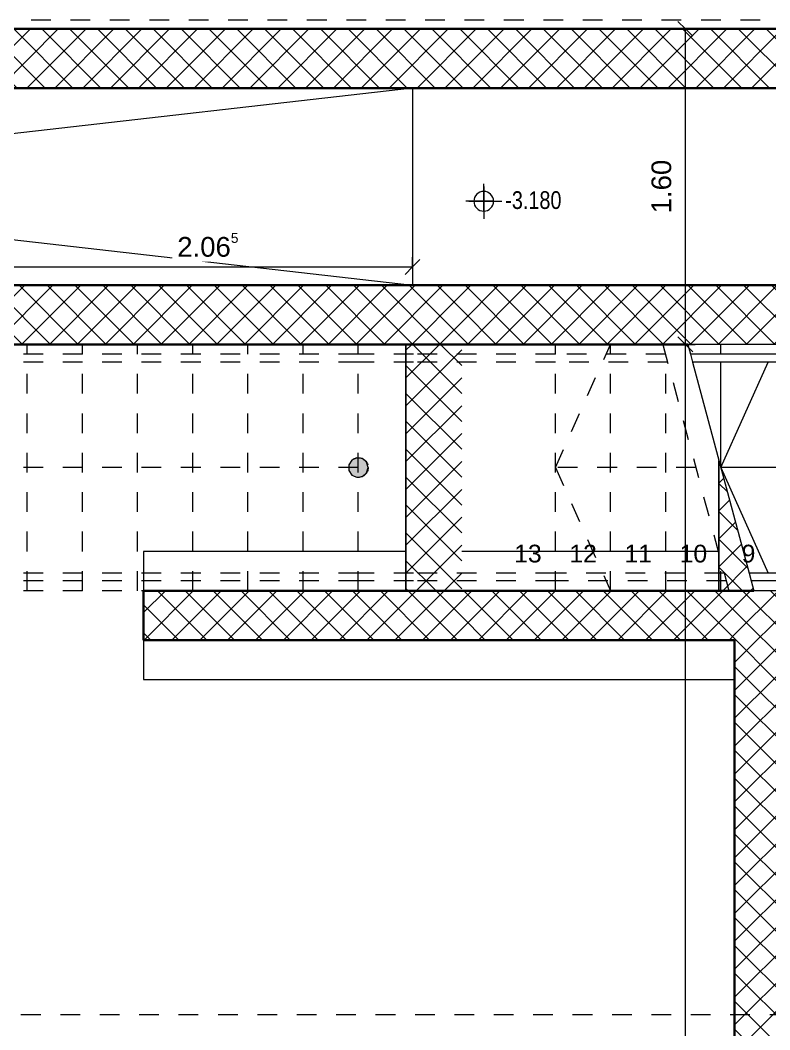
# Model space of a CAD drawing. Header units: metres. Extents: x -85.4 to -16.9, y -4 to 38.1.
# Drawn here: x -66.63 to -62.83, y 26.33 to 31.45 of the extents above; entities that cross this region are included whole.
import ezdxf

# ---------------------------------------------------------------- set-up
doc = ezdxf.new("R2010")
doc.units = ezdxf.units.M
for name, pattern in [('_Strichliert - Fein_', [0.15, 0.1, -0.05]), ('_Strichpunkt - Fein', [0.2, 0.1, -0.05, 0, -0.05]), ('_Verdeckte Linien_', [0.15, 0.1, -0.05]), ('Strichpunkt - Fein', [0.2, 0.1, -0.05, 0, -0.05])]:
    doc.linetypes.add(name, pattern=pattern)
for name, color, linetype, lineweight in [('A-____-____-DIMS', 7, 'Continuous', 5), ('A-____-____-DIMS-50', 7, 'Continuous', 5), ('A-DETL-GENF-OTLN', 7, 'Continuous', 9), ('A-FLOR-____-OTLN', 7, 'Continuous', 9), ('A-FLOR-HRAL-MBND', 7, '_Verdeckte Linien_', 9), ('A-FLOR-HRAL-OTLN', 7, 'Continuous', 9), ('A-WALL-____-MCUT', 7, 'Continuous', 35), ('A-WALL-____-PATT', 7, 'Continuous', 35), ('G-____-____-DIMS', 7, 'Continuous', 5), ('S-STRS-____-MBND', 7, '_Strichpunkt - Fein', 9), ('S-STRS-____-MCUT', 7, 'Continuous', 25), ('S-STRS-____-OTLN', 7, 'Continuous', 9)]:
    doc.layers.add(name, color=color, linetype=linetype, lineweight=lineweight)
doc.layers.add('A-DETL-____-OTLN', color=5, linetype='Continuous', lineweight=9, true_color=0x0000ff)
doc.styles.add('Arial', font='arial.ttf', dxfattribs={"height": 0.09})
doc.styles.add('Arial_2', font='arial.ttf', dxfattribs={"height": 0.1})
doc.styles.add('Arial_5', font='arial.ttf', dxfattribs={"width": 0.8, "height": 0.09})
doc.dimstyles.new('SUB_Rohbau_fein', dxfattribs={"dimscale": 0.3048, "dimtxt": 0.102026, "dimasz": 0.246063, "dimexe": 0.164042, "dimexo": 0.0625, "dimgap": 0.123031, "dimtad": 1, "dimrnd": 0.005, "dimzin": 0, "dimdsep": 46, "dimtxsty": 'Arial_2', "dimblk1": 'OBLIQUE', "dimblk2": 'OBLIQUE', "dimsah": 1, "dimcen": 0.09, "dimazin": 0, "dimtfac": 1, "dimtdec": 4, "dimtix": 1, "dimtmove": 0, "dimatfit": 3, "dimfxl": 0.164042, "dimfxlon": 1, "dimtvp": 1, "dimtfill": 1, "dimtolj": 1, "dimtzin": 0, "dimarcsym": 2})
pattern_1 = [(45, (-1.5, -0.67223), (-0.07071068, 0.07071068), []), (135, (-1.5, -0.67223), (-0.07071068, -0.07071068), [])]

# ---------------------------------------------------------------- blocks, each defined once
blk = doc.blocks.new('Aussentreppe_02 - Aussentreppe_02-21179381--01_UG_OK_FFB_AF_lo')
at = {"layer": 'S-STRS-____-OTLN'}
h = blk.add_hatch(dxfattribs=at)
h.set_pattern_fill('FP_1', color=256, style=0, pattern_type=2)
h.set_pattern_definition(pattern_1)
h.paths.add_polyline_path([(-64.6761, 28.5516), (-64.3928, 28.5516), (-64.3928, 29.8016), (-64.6761, 29.8016)])
h = blk.add_hatch(dxfattribs=at)
h.set_pattern_fill('FP_1', color=256, style=0, pattern_type=2)
h.set_pattern_definition(pattern_1)
h.paths.add_polyline_path([(-63.078, 28.5516), (-62.9105, 28.5516), (-63.0878, 29.2132), (-63.0878, 28.5516)])
at = {"layer": 'S-STRS-____-MCUT'}
for p, q in [((-64.6761, 29.8016), (-64.3928, 29.8016)), ((-64.6761, 28.5516), (-64.6761, 29.8016)), ((-63.0878, 28.5516), (-63.0878, 29.2132)), ((-64.6761, 28.5516), (-64.3928, 28.5516)), ((-63.0878, 28.5516), (-62.9105, 28.5516))]:
    blk.add_line(p, q, dxfattribs=at)
blk = doc.blocks.new('Geländer - Geländer-21181093--01_UG_OK_FFB_AF_lo')
at = {"layer": 'A-FLOR-HRAL-MBND'}
for p, q in [((-64.918, 29.7516), (-68.558, 29.7516)), ((-64.638, 29.7516), (-64.918, 29.7516)), ((-63.918, 29.7516), (-64.638, 29.7516)), ((-63.3591, 29.7516), (-63.918, 29.7516)), ((-64.918, 29.7116), (-68.558, 29.7116)), ((-64.638, 29.7116), (-64.918, 29.7116)), ((-63.918, 29.7116), (-64.638, 29.7116)), ((-63.3484, 29.7116), (-63.918, 29.7116))]:
    blk.add_line(p, q, dxfattribs=at)
at = {"layer": 'A-FLOR-HRAL-OTLN'}
for p, q in [((-63.2321, 29.7516), (-63.2214, 29.7116)), ((-60.558, 29.7516), (-63.2321, 29.7516)), ((-60.558, 29.7116), (-63.2214, 29.7116))]:
    blk.add_line(p, q, dxfattribs=at)
blk = doc.blocks.new('Geländer - Geländer-21181097--01_UG_OK_FFB_AF_lo')
at = {"layer": 'A-FLOR-HRAL-MBND'}
for p, q in [((-64.918, 28.6416), (-68.558, 28.6416)), ((-64.638, 28.6416), (-64.918, 28.6416)), ((-63.918, 28.6416), (-64.638, 28.6416)), ((-63.0617, 28.6416), (-63.918, 28.6416)), ((-64.918, 28.6016), (-68.558, 28.6016)), ((-64.638, 28.6016), (-64.918, 28.6016)), ((-63.918, 28.6016), (-64.638, 28.6016)), ((-63.0509, 28.6016), (-63.918, 28.6016))]:
    blk.add_line(p, q, dxfattribs=at)
at = {"layer": 'A-FLOR-HRAL-OTLN'}
for p, q in [((-62.9347, 28.6416), (-62.9239, 28.6016)), ((-60.558, 28.6416), (-62.9347, 28.6416)), ((-60.558, 28.6016), (-62.9239, 28.6016))]:
    blk.add_line(p, q, dxfattribs=at)
blk = doc.blocks.new('DE_Detailverweis - mit_Rahmen-56961561--01_UG_OK_FFB_AF_lo')
at = {"layer": 'A-DETL-GENF-OTLN', "color": 30, "linetype": 'Strichpunkt - Fein', "true_color": 0xff8000}
blk.add_line((13.1058, 0), (0, 0), dxfattribs=at)
blk = doc.blocks.new('DIMBLOCK361--01_UG_OK_FFB_AF_lo')
at = {"layer": 'A-____-____-DIMS-50'}
for p, q in [((-63.258, 29.8016), (-63.308, 29.8016)), ((-63.258, 29.8016), (-63.2955, 29.8391)), ((-63.258, 12.8516), (-63.258, 29.8016)), ((-63.258, 29.8016), (-63.2205, 29.7641)), ((-63.258, 29.8016), (-63.208, 29.8016)), ((-63.258, 12.8516), (-63.2955, 12.8891)), ((-63.258, 12.8516), (-63.308, 12.8516)), ((-63.258, 12.8516), (-63.2205, 12.8141)), ((-63.258, 12.8516), (-63.208, 12.8516))]:
    blk.add_line(p, q, dxfattribs=at)
at = {"layer": 'A-____-____-DIMS-50', "color": 0, "insert": (-63.43, 21.1521), "char_height": 0.1, "width": 0.418697, "attachment_point": 1, "rotation": 90, "line_spacing_factor": 0.941778, "style": 'Arial_2', "bg_fill": 3, "box_fill_scale": 1.25, "bg_fill_color": 256, "bg_fill_true_color": 13158600, "bg_fill_transparency": 0}
blk.add_mtext('16.95', dxfattribs=at)
blk = doc.blocks.new('_Oblique')
at = {"color": 0, "linetype": 'ByBlock', "lineweight": -2}
blk.add_line((-0.5, -0.5), (0.5, 0.5), dxfattribs=at)
blk = doc.blocks.new('DIMBLOCK362--01_UG_OK_FFB_AF_lo')
at = {"layer": 'A-____-____-DIMS-50'}
for p, q in [((-63.258, 31.4016), (-63.308, 31.4016)), ((-63.258, 31.4016), (-63.2955, 31.4391)), ((-63.258, 29.8016), (-63.258, 31.4016)), ((-63.258, 31.4016), (-63.2205, 31.3641)), ((-63.258, 31.4016), (-63.208, 31.4016)), ((-63.258, 29.8016), (-63.308, 29.8016)), ((-63.258, 29.8016), (-63.2955, 29.8391)), ((-63.258, 29.8016), (-63.2205, 29.7641)), ((-63.258, 29.8016), (-63.208, 29.8016))]:
    blk.add_line(p, q, dxfattribs=at)
at = {"layer": 'A-____-____-DIMS-50', "color": 0, "insert": (-63.43, 30.4659), "char_height": 0.1, "width": 0.325653, "attachment_point": 1, "rotation": 90, "line_spacing_factor": 0.941778, "style": 'Arial_2', "bg_fill": 3, "box_fill_scale": 1.25, "bg_fill_color": 256, "bg_fill_true_color": 13158600, "bg_fill_transparency": 0}
blk.add_mtext('1.60', dxfattribs=at)
blk = doc.blocks.new('Höhenkoten - Kreuz leer-8422377--01_UG_OK_FFB_AF_lo')
at = {"layer": 'G-____-____-DIMS'}
for p, q in [((0, 0.0024), (0, 0.00318)), ((0, 0.0029), (0, -0.0001)), ((0, 0.0024), (0, 0.0014)), ((0, 0.0014), (0, 0.0024)), ((-0.001, 0.0014), (-0.0018, 0.0014)), ((-0.0015, 0.0014), (0.0015, 0.0014)), ((0, 0.0014), (-0.001, 0.0014)), ((-0.001, 0.0014), (0, 0.0014)), ((0, 0.0004), (0, 0.0014)), ((0, 0.0014), (0.001, 0.0014)), ((0.001, 0.0014), (0, 0.0014)), ((0, 0.0014), (0, 0.0004)), ((0.001, 0.0014), (0.00183, 0.0014)), ((0, 0.0004), (0, -0.00039))]:
    blk.add_line(p, q, dxfattribs=at)
for start, end in [(360, 180), (90, 180), (360, 90), (180, 270), (180, 360), (270, 360)]:
    blk.add_arc((0, 0.0014), 0.001, start, end, dxfattribs=at)
blk = doc.blocks.new('DIMBLOCK396--01_UG_OK_FFB_AF_lo')
at = {"layer": 'A-____-____-DIMS-50'}
for p, q in [((-66.708, 30.194), (-66.708, 30.244)), ((-66.708, 30.194), (-66.6705, 30.2315)), ((-64.6425, 30.194), (-64.6425, 30.244)), ((-64.6425, 30.194), (-64.605, 30.2315)), ((-66.708, 30.194), (-66.7455, 30.1565)), ((-66.708, 30.194), (-64.6425, 30.194)), ((-66.708, 30.194), (-66.708, 30.144)), ((-64.6425, 30.194), (-64.68, 30.1565)), ((-64.6425, 30.194), (-64.6425, 30.144))]:
    blk.add_line(p, q, dxfattribs=at)
at = {"layer": 'A-____-____-DIMS-50', "color": 0, "insert": (-65.837, 30.3661), "char_height": 0.1, "width": 0.388091, "attachment_point": 1, "line_spacing_factor": 0.941778, "style": 'Arial_2', "bg_fill": 3, "box_fill_scale": 1.25, "bg_fill_color": 256, "bg_fill_true_color": 13158600, "bg_fill_transparency": 0}
blk.add_mtext('2.06\\A2\\H0.5x;\\S5^  ;\\H2x;', dxfattribs=at)

msp = doc.modelspace()

# ---------------------------------------------------------------- hatches: boundary and pattern name
at = {"layer": 'A-WALL-____-PATT', "lineweight": 9}
h = msp.add_hatch(dxfattribs=at)
h.set_pattern_fill('FP_1', color=256, style=0, pattern_type=2)
h.set_pattern_definition(pattern_1)
h.paths.add_polyline_path([(-18.6786, 31.1016), (-18.6786, 31.4016), (-69.9425, 31.4016), (-70.2151, 31.1016), (-22.8379, 31.1016)])
h = msp.add_hatch(dxfattribs=at)
h.set_pattern_fill('FP_1', color=256, style=0, pattern_type=2)
h.set_pattern_definition(pattern_1)
h.paths.add_polyline_path([(-26.843, 29.8016), (-19.538, 29.8016), (-19.538, 30.1016), (-62.1928, 30.1016), (-62.1928, 29.8016), (-26.9972, 29.8016)])
h.paths.add_polyline_path([(-69.1099, 29.8016), (-64.3928, 29.8016), (-64.3928, 30.1016), (-70.0159, 30.1016), (-70.0159, 29.8016), (-69.6298, 29.8016)])
h.paths.add_polyline_path([(-18.6786, 29.8016), (-18.6786, 30.1016), (-19.438, 30.1016), (-19.438, 29.8016)])
h = msp.add_hatch(dxfattribs=at)
h.set_pattern_fill('FP_1', color=256, style=0, pattern_type=2)
h.set_pattern_definition(pattern_1)
h.paths.add_polyline_path([(-62.238, 29.8016), (-62.1928, 29.8016), (-62.1928, 30.1016), (-64.3928, 30.1016), (-64.3928, 29.8016), (-62.3511, 29.8016)])
h = msp.add_hatch(dxfattribs=at)
h.set_pattern_fill('FP_1', color=256, style=0, pattern_type=2)
h.set_pattern_definition(pattern_1)
h.paths.add_polyline_path([(-66.008, 28.3016), (-64.3928, 28.3016), (-64.3928, 28.5516), (-66.008, 28.5516)])
h = msp.add_hatch(dxfattribs=at)
h.set_pattern_fill('FP_1', color=256, style=0, pattern_type=2)
h.set_pattern_definition(pattern_1)
h.paths.add_polyline_path([(-63.078, 28.3016), (-63.008, 28.3016), (-63.008, 28.5516), (-64.3928, 28.5516), (-64.3928, 28.3016), (-63.3909, 28.3016)])
h = msp.add_hatch(dxfattribs=at)
h.set_pattern_fill('FP_1', color=256, style=0, pattern_type=2)
h.set_pattern_definition(pattern_1)
h.paths.add_polyline_path([(-63.008, 28.1075), (-62.708, 28.1075), (-62.708, 28.5516), (-63.008, 28.5516), (-63.008, 28.266)])
h = msp.add_hatch(dxfattribs=at)
h.set_pattern_fill('FP_1', color=256, style=0, pattern_type=2)
h.set_pattern_definition(pattern_1)
h.paths.add_polyline_path([(-62.708, 12.8516), (-62.708, 28.1075), (-63.008, 28.1075), (-63.008, 12.8516)])
at = {"layer": 'S-STRS-____-MBND', "linetype": '_Verdeckte Linien_'}
h = msp.add_hatch(color=256, dxfattribs=at)
edge = h.paths.add_edge_path()
edge.add_arc((-64.918, 29.1766), 0.05, 0, 360)
msp.add_hatch(color=256, dxfattribs=at).paths.add_polyline_path([(-64.9251, 29.1271), (-64.8972, 29.1311), (-64.876, 29.1495), (-64.868, 29.1766), (-64.876, 29.2036), (-64.8972, 29.222), (-64.9251, 29.226), (-64.9508, 29.2143), (-64.966, 29.1906), (-64.966, 29.1625), (-64.9508, 29.1388)])

# ---------------------------------------------------------------- linework, layer by layer
at = {"layer": 'A-DETL-____-OTLN', "color": 133, "linetype": '_Strichliert - Fein_', "true_color": 0x4cc3d9}
msp.add_line((-18.6786, 31.4456), (-69.9025, 31.4456), dxfattribs=at)
at = {"layer": 'A-FLOR-____-OTLN'}
for p, q in [((-64.6425, 31.1016), (-68.7159, 30.6359)), ((-64.6425, 31.1016), (-64.6425, 30.1016)), ((-68.7159, 30.5673), (-64.6425, 30.1016)), ((-64.6761, 28.7516), (-66.008, 28.7516)), ((-66.008, 28.7516), (-66.008, 28.5516)), ((-63.0878, 28.7516), (-64.3928, 28.7516)), ((-66.008, 28.3016), (-66.008, 28.1016)), ((-66.008, 28.1016), (-63.008, 28.1016))]:
    msp.add_line(p, q, dxfattribs=at)
at = {"layer": 'A-WALL-____-MCUT'}
for p, q in [((-18.6786, 31.4016), (-69.9425, 31.4016)), ((-69.8098, 31.1016), (-18.6786, 31.1016)), ((-69.4159, 30.1016), (-19.538, 30.1016)), ((-70.3159, 29.8016), (-63.2455, 29.8016)), ((-66.008, 28.5516), (-62.9105, 28.5516)), ((-66.008, 28.5516), (-66.008, 28.3016)), ((-66.008, 28.3016), (-63.008, 28.3016)), ((-63.008, 12.8516), (-63.008, 28.3016))]:
    msp.add_line(p, q, dxfattribs=at)
at = {"layer": 'S-STRS-____-MBND'}
for p, q in [((-64.918, 29.8016), (-68.838, 29.8016)), ((-66.598, 28.5516), (-66.598, 29.8016)), ((-66.598, 28.5516), (-66.598, 29.8016)), ((-66.318, 28.5516), (-66.318, 29.8016)), ((-66.318, 28.5516), (-66.318, 29.8016)), ((-66.038, 28.5516), (-66.038, 29.8016)), ((-66.038, 28.5516), (-66.038, 29.8016)), ((-65.758, 28.5516), (-65.758, 29.8016)), ((-65.758, 28.5516), (-65.758, 29.8016)), ((-65.478, 28.5516), (-65.478, 29.8016)), ((-65.478, 28.5516), (-65.478, 29.8016)), ((-65.198, 28.5516), (-65.198, 29.8016)), ((-65.198, 28.5516), (-65.198, 29.8016)), ((-63.918, 29.8016), (-64.918, 29.8016)), ((-64.918, 28.5516), (-64.918, 29.8016)), ((-64.918, 28.5516), (-64.918, 29.8016)), ((-63.918, 28.5516), (-63.918, 29.8016)), ((-63.3725, 29.8016), (-63.918, 29.8016)), ((-63.918, 28.5516), (-63.918, 29.8016)), ((-63.638, 28.5516), (-63.638, 29.8016)), ((-63.638, 28.5516), (-63.638, 29.8016)), ((-63.3725, 29.8016), (-63.0375, 28.5516)), ((-63.358, 28.5516), (-63.358, 29.7476)), ((-63.358, 28.5516), (-63.358, 29.7476)), ((-63.078, 28.5516), (-63.078, 28.7026)), ((-63.078, 28.5516), (-63.078, 28.7026)), ((-64.918, 28.5516), (-68.838, 28.5516)), ((-64.918, 28.5516), (-63.918, 28.5516)), ((-63.0375, 28.5516), (-63.918, 28.5516))]:
    msp.add_line(p, q, dxfattribs=at)
at = {"layer": 'S-STRS-____-MBND', "linetype": '_Verdeckte Linien_'}
for p, q in [((-63.918, 29.1766), (-63.638, 29.8016)), ((-64.9508, 29.2143), (-64.966, 29.1906)), ((-64.966, 29.1906), (-64.966, 29.1625)), ((-64.9251, 29.226), (-64.9508, 29.2143)), ((-64.8972, 29.222), (-64.9251, 29.226)), ((-64.876, 29.2036), (-64.8972, 29.222)), ((-64.868, 29.1766), (-64.876, 29.2036)), ((-64.918, 29.1766), (-68.558, 29.1766)), ((-64.966, 29.1625), (-64.9508, 29.1388)), ((-64.9508, 29.1388), (-64.9251, 29.1271)), ((-64.8972, 29.1311), (-64.876, 29.1495)), ((-64.876, 29.1495), (-64.868, 29.1766)), ((-63.205, 29.1766), (-63.918, 29.1766)), ((-63.918, 29.1766), (-63.638, 28.5516)), ((-64.9251, 29.1271), (-64.8972, 29.1311))]:
    msp.add_line(p, q, dxfattribs=at)
at = {"layer": 'S-STRS-____-MBND', "linetype": 'Continuous'}
for p, q in [((-63.2455, 29.8016), (-63.2321, 29.7516)), ((-63.2214, 29.7116), (-62.9347, 28.6416)), ((-62.9239, 28.6016), (-62.9105, 28.5516))]:
    msp.add_line(p, q, dxfattribs=at)
at = {"layer": 'S-STRS-____-MBND', "linetype": '_Verdeckte Linien_'}
msp.add_circle((-64.918, 29.1766), 0.05, dxfattribs=at)
at = {"layer": 'S-STRS-____-OTLN'}
for p, q in [((-63.078, 29.8016), (-63.2455, 29.8016)), ((-62.798, 29.8016), (-63.078, 29.8016)), ((-63.078, 29.7516), (-63.078, 29.8016)), ((-63.078, 29.1766), (-63.078, 29.7116)), ((-63.078, 29.1766), (-62.8383, 29.7116)), ((-62.798, 29.1766), (-63.078, 29.1766)), ((-63.078, 29.1766), (-62.8383, 28.6416)), ((-62.798, 28.5516), (-62.9105, 28.5516))]:
    msp.add_line(p, q, dxfattribs=at)
at = {"layer": 'S-STRS-____-OTLN', "linetype": '_Verdeckte Linien_'}
for p, q in [((-63.078, 29.7516), (-63.078, 29.8016)), ((-63.078, 29.1766), (-63.078, 29.7116))]:
    msp.add_line(p, q, dxfattribs=at)

# ---------------------------------------------------------------- block references
at = {"layer": 'A-DETL-GENF-OTLN', "color": 30, "true_color": 0xff8000}
msp.add_blockref('DE_Detailverweis - mit_Rahmen-56961561--01_UG_OK_FFB_AF_lo', (-70.4359, 26.4016), dxfattribs=at)
at = {"layer": 'A-FLOR-HRAL-OTLN'}
for name in ['Geländer - Geländer-21181093--01_UG_OK_FFB_AF_lo', 'Geländer - Geländer-21181097--01_UG_OK_FFB_AF_lo']:
    msp.add_blockref(name, (0, 0), dxfattribs=at)
at = {"layer": 'G-____-____-DIMS', "xscale": 49.99999999999998, "yscale": 49.99999999999998, "zscale": 49.99999999999998}
msp.add_blockref('Höhenkoten - Kreuz leer-8422377--01_UG_OK_FFB_AF_lo', (-64.2817, 30.4571), dxfattribs=at)
at = {"layer": 'S-STRS-____-MCUT'}
msp.add_blockref('Aussentreppe_02 - Aussentreppe_02-21179381--01_UG_OK_FFB_AF_lo', (0, 0), dxfattribs=at)

# ---------------------------------------------------------------- texts
at = {"layer": 'G-____-____-DIMS', "insert": (-64.1721, 30.5782), "char_height": 0.09, "width": 0.337157, "attachment_point": 1, "line_spacing_factor": 0.941778, "style": 'Arial_5'}
msp.add_mtext('-3.180', dxfattribs=at)
at = {"layer": 'S-STRS-____-OTLN', "char_height": 0.09, "attachment_point": 1, "line_spacing_factor": 0.941778, "style": 'Arial'}
for s, insert, width in [('13', (-64.1272, 28.7853), 0.16613), ('12', (-63.8472, 28.7853), 0.16613), ('11', (-63.5672, 28.7853), 0.16613), ('10', (-63.2872, 28.7853), 0.16613), ('9', (-62.9726, 28.7853), 0.083065)]:
    msp.add_mtext(s, dxfattribs=dict(at, insert=insert, width=width))

# ---------------------------------------------------------------- next in the draw order: dimensions: what is measured, and where the dimension line sits
at = {"layer": 'A-____-____-DIMS'}
dim = msp.add_linear_dim(base=(-64.6425, 30.194), p1=(-66.708, 30.244), p2=(-64.6425, 30.244), text='\\A1;2.06\\Q;{\\A1;{\\H0.5x;\\S5^ ;}}', dimstyle='SUB_Rohbau_fein', override={"dimpost": '<>', "dimfxl": 2.065488}, dxfattribs=at)
dim.commit()
dim.dimension.update_dxf_attribs({"geometry": 'DIMBLOCK396--01_UG_OK_FFB_AF_lo', "text_midpoint": (-65.6753, 30.2826)})
dim = msp.add_linear_dim(base=(-63.258, 29.8016), p1=(-63.308, 12.8516), p2=(-63.308, 29.8016), angle=90, dimstyle='SUB_Rohbau_fein', override={"dimpost": '<>', "dimfxl": 16.95}, dxfattribs=at)
dim.commit()
dim.dimension.update_dxf_attribs({"geometry": 'DIMBLOCK361--01_UG_OK_FFB_AF_lo', "text_midpoint": (-63.3466, 21.3266)})

# ---------------------------------------------------------------- next in the draw order: dimensions: what is measured, and where the dimension line sits
dim = msp.add_linear_dim(base=(-63.258, 31.4016), p1=(-63.308, 29.8016), p2=(-63.308, 31.4016), angle=90, dimstyle='SUB_Rohbau_fein', override={"dimpost": '<>', "dimfxl": 1.600001}, dxfattribs=at)
dim.commit()
dim.dimension.update_dxf_attribs({"geometry": 'DIMBLOCK362--01_UG_OK_FFB_AF_lo', "text_midpoint": (-63.3466, 30.6016)})

doc.saveas('drawing.dxf')
